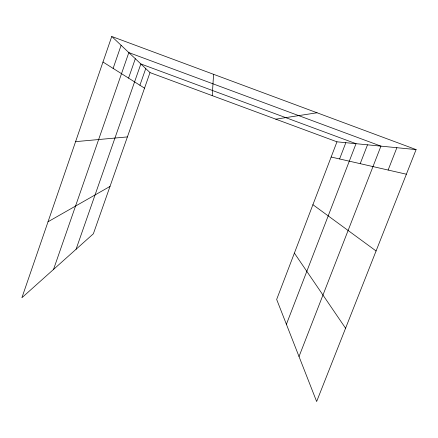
<?xml version="1.0" encoding="UTF-8"?>
<svg xmlns="http://www.w3.org/2000/svg" width="438" height="438" viewBox="0 0 438 438"><rect width="100%" height="100%" fill="white"/><g stroke="black" fill="none" stroke-linecap="round" stroke-linejoin="round"><path stroke-width="0.66" d="M212.222 95.632L213.585 74.312M111.767 36.469L21.9 297.736L93.36 233.793L150.004 72.599L111.767 36.469L416.1 149.593L316.641 401.531L276.663 299.433L336.97 141.819L416.1 149.593M113.124 68.399L121.112 45.295M53.529 269.436L128.832 52.593L380.94 146.139L299.023 356.532M128.564 78.106L135.32 58.719M76.059 249.277L140.85 63.948L356.028 143.691L286.403 324.295M139.908 85.24L145.75 68.58M339.592 158.956L345.834 142.689M360.206 163.664L367.504 144.819M388.128 170.048L396.877 147.705M48.032 221.765L110.004 186.424M275.792 119.169L317.046 112.774M75.588 141.644L127.403 136.913M331.155 157.028L406.376 174.214M150.004 72.599L336.97 141.819M102.979 62.021L144.535 88.153M312.913 204.694L376.078 250.969M294.391 253.109L345.577 328.237"/></g></svg>
